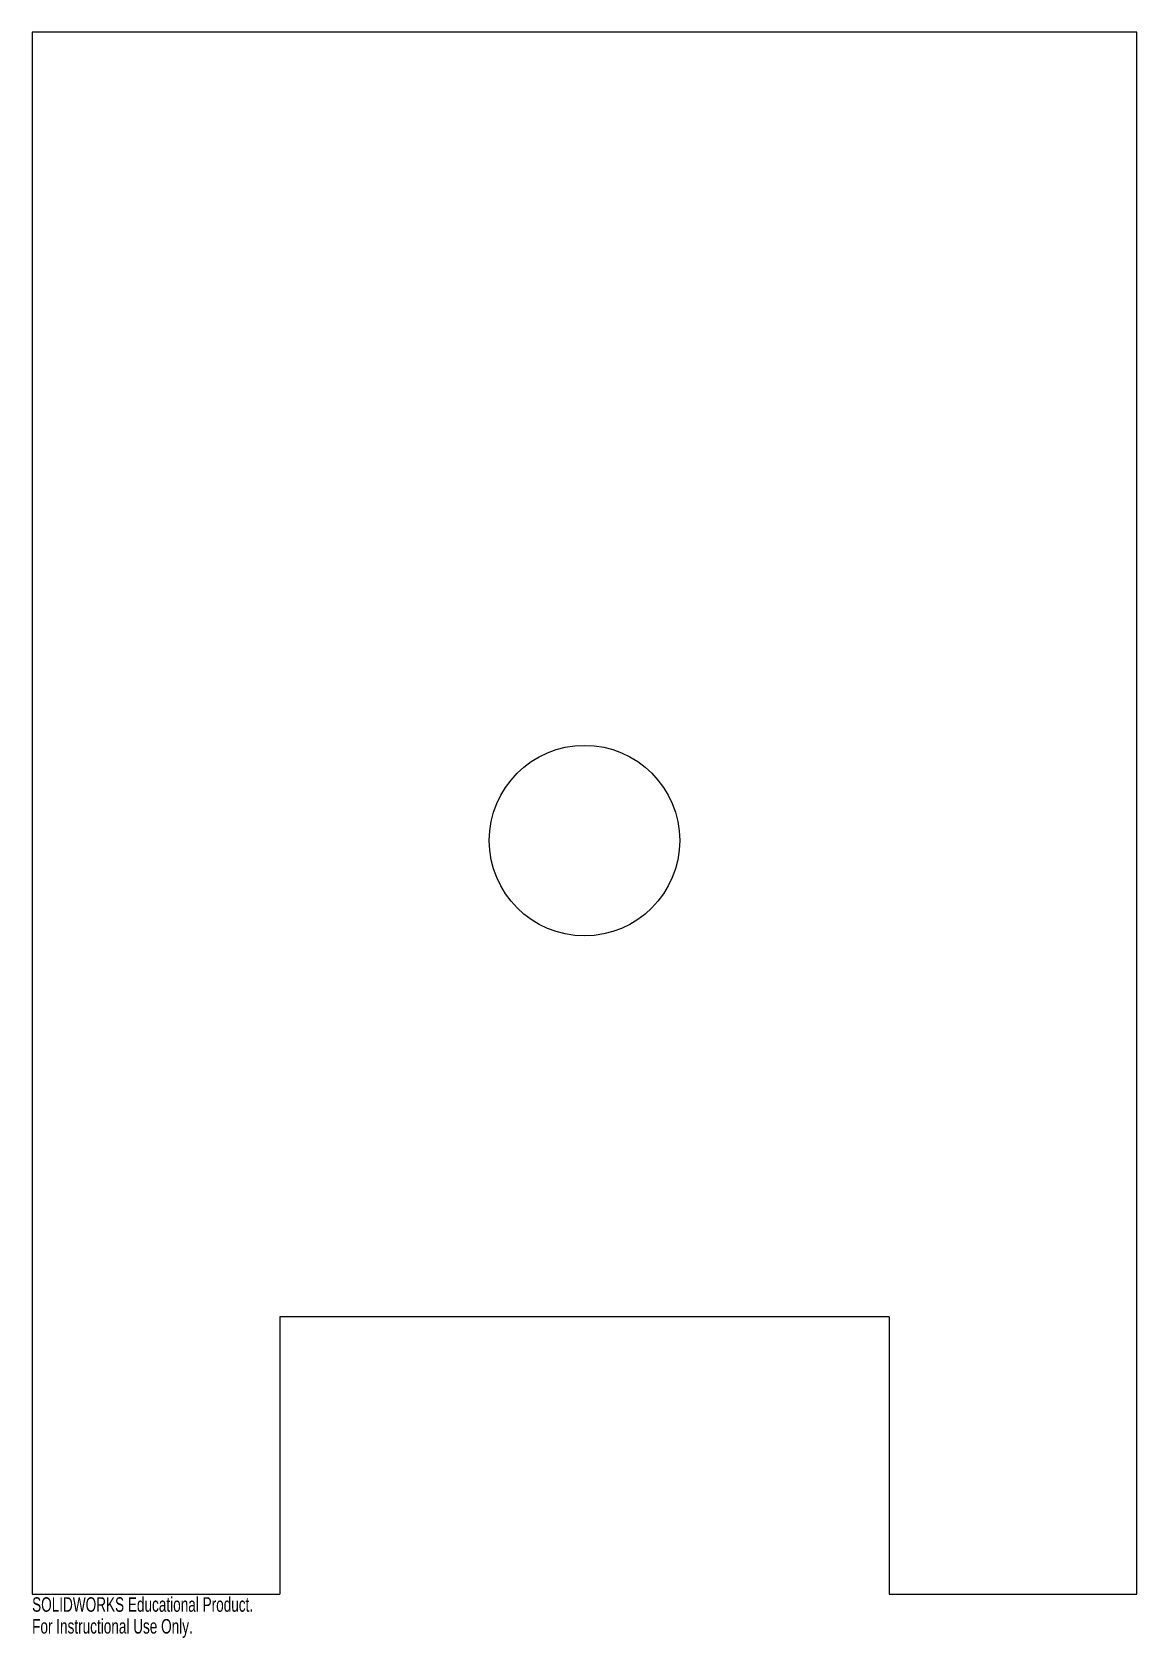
# Model space of a CAD drawing. Header units: inches. Extents: x -7.2 to 7.2, y -10.8 to 10.2.
import ezdxf

# ---------------------------------------------------------------- set-up
doc = ezdxf.new("R2010")
doc.units = ezdxf.units.IN
doc.header["$MEASUREMENT"] = 0
doc.styles.add('SLDTEXTSTYLE0', font='TXT', dxfattribs={"width": 0.7})

msp = doc.modelspace()

# ---------------------------------------------------------------- linework, layer by layer
at = {"color": 7, "linetype": 'Continuous', "lineweight": 25}
for p, q in [((7.25, 10.25), (-7.25, 10.25)), ((-7.25, 10.25), (-7.25, -10.25)), ((7.25, -10.25), (7.25, 10.25)), ((-4, -6.61), (-4, -10.25)), ((4, -6.61), (-4, -6.61)), ((4, -6.61), (4, -10.25)), ((-7.25, -10.25), (-4, -10.25)), ((4, -10.25), (7.25, -10.25))]:
    msp.add_line(p, q, dxfattribs=at)
msp.add_circle((0, -0.36), 1.25, dxfattribs=at)

# ---------------------------------------------------------------- texts
at = {"color": 7, "linetype": 'Continuous', "char_height": 0.1903, "attachment_point": 1, "style": 'SLDTEXTSTYLE0'}
for s, insert in [('SOLIDWORKS Educational Product.', (-7.25, -10.29)), ('For Instructional Use Only.', (-7.25, -10.576))]:
    msp.add_mtext(s, dxfattribs=dict(at, insert=insert))

doc.saveas('drawing.dxf')
